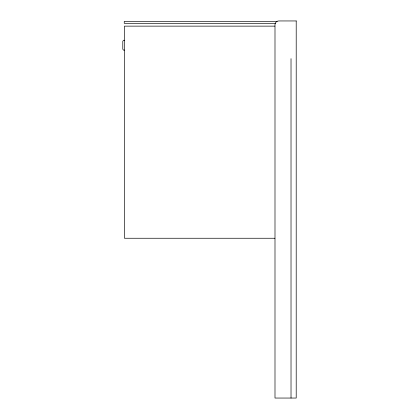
<?xml version="1.0" encoding="UTF-8"?>
<svg xmlns="http://www.w3.org/2000/svg" width="419" height="419" viewBox="0 0 419 419"><rect width="100%" height="100%" fill="white"/><g stroke="black" fill="none" stroke-linecap="round" stroke-linejoin="round"><path stroke-width="0.63" d="M124.443 50.06L123.746 50.275L122.793 49.253L122.798 41.172L123.746 40.177L124.443 40.397M277.174 21.421L124.244 21.421L124.244 23.307L275.424 23.307M274.869 26.135L124.443 26.135L124.443 238.254L274.869 238.254M291.022 58.66L291.022 398.05M296.207 20.95L278.766 20.95A3.771 3.771 0 0 0 274.995 24.721L274.995 398.05L296.207 398.05L296.207 20.95"/></g></svg>
